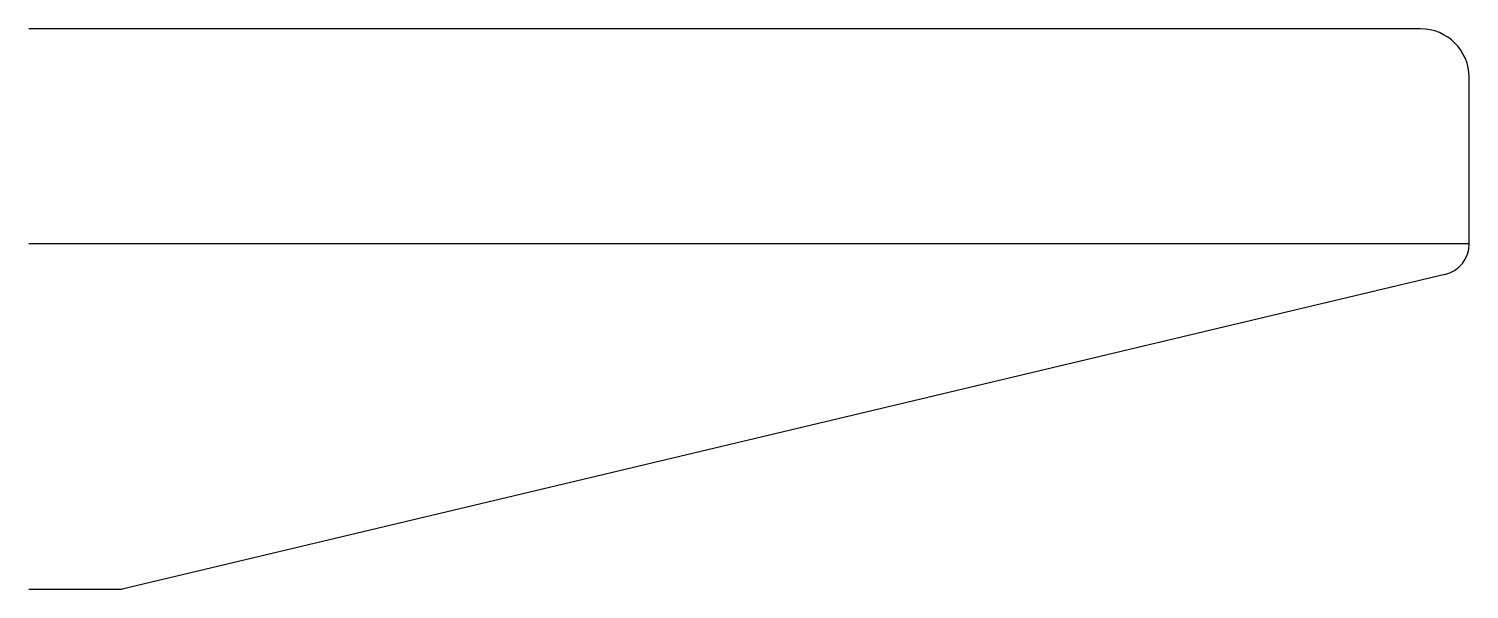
# Model space of a CAD drawing. Extents: x 181 to 489, y 249 to 369.
import ezdxf

# ---------------------------------------------------------------- set-up
doc = ezdxf.new("R2010")
doc.units = 0
doc.header["$MEASUREMENT"] = 0
doc.layers.add('PECAS', color=2, linetype='CONTINUOUS')

msp = doc.modelspace()

# ---------------------------------------------------------------- linework, layer by layer
at = {"layer": 'PECAS'}
for p, q in [((478.41, 369.25), (180.63, 369.25)), ((488.86, 323.22), (488.86, 358.79)), ((488.86, 323.22), (180.63, 323.22)), ((483.64, 316.61), (200.6, 249.25)), ((180.63, 249.25), (200.6, 249.25))]:
    msp.add_line(p, q, dxfattribs=at)
for centre, radius, start, end in [((478.41, 358.79), 10.46, 0, 90), ((482.07, 323.22), 6.8, 283.3864, 0)]:
    msp.add_arc(centre, radius, start, end, dxfattribs=at)

doc.saveas('drawing.dxf')
